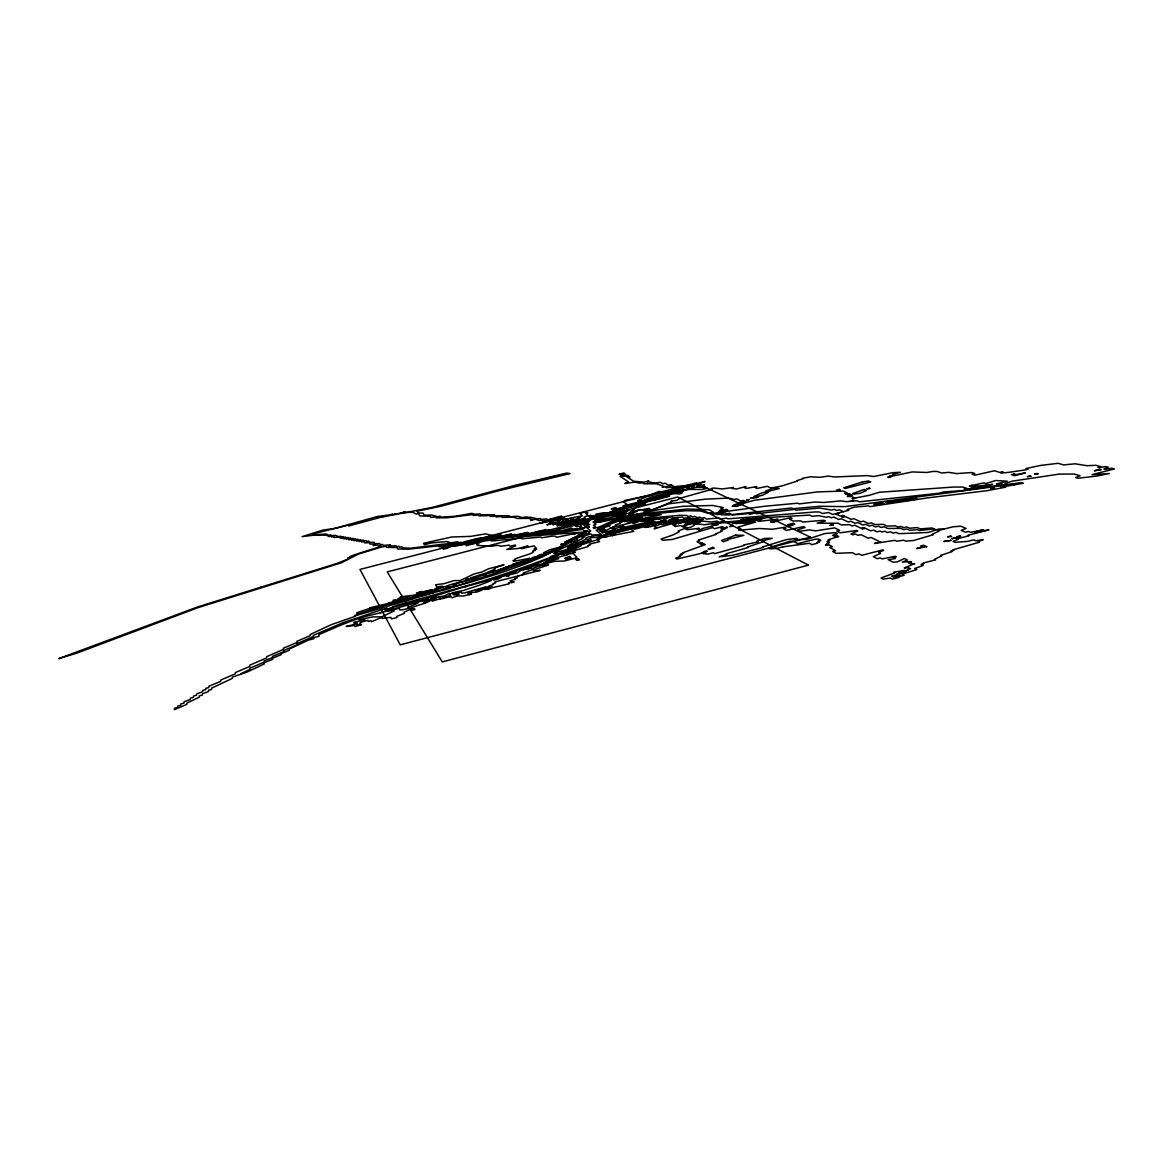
<?xml version="1.0" encoding="UTF-8"?>
<svg xmlns="http://www.w3.org/2000/svg" width="1173" height="1173" viewBox="0 0 1173 1173"><rect width="100%" height="100%" fill="white"/><g stroke="black" fill="none" stroke-linecap="round" stroke-linejoin="round"><path stroke-width="1.5" d="M880.263 541.985L874.384 543.495L894.867 540.328L896.788 541.252L903.665 540.196L905.615 541.12L913.532 540.518L933.283 534.697L932.256 534.243L939.074 531.076L938.048 530.621L952.755 526.838L960.731 526.193L966.053 528.422L961.186 530.401L965.482 532.205L968.473 531.442L970.643 532.351L983.736 529.712L974.748 532.029L975.848 532.483L988.971 529.844L967.916 535.284L969.015 535.738L956.948 538.862L958.018 539.331L953.048 541.369L955.203 542.322L967.622 541.398L973.722 539.829L975.951 540.782L983.194 539.683L978.209 541.735L979.338 542.219L952.769 549.873L953.854 550.372L950.775 551.178L951.86 551.677L940.57 555.386L941.655 555.899L934.47 559.33L935.555 559.858L923.063 563.099L924.119 563.612L920.996 564.433L923.122 565.489L914.749 568.465L916.861 569.535L902.096 574.184L904.192 575.283L897.829 576.925L898.87 577.483L892.492 579.139L890.439 578.025L883.064 579.11L881.055 578.01L894.808 572.82L893.782 572.277L904.251 570.371L906.333 571.456L896.861 573.905L899.97 575.547L893.621 577.204L891.568 576.09L901.055 573.641L898.987 572.541L908.445 570.093L907.403 569.565L910.541 568.744L908.459 567.673L904.28 567.952L914.705 563.656L910.541 563.949L908.474 562.908L911.582 562.102L910.556 561.588L902.301 562.146L907.462 560.034L904.412 558.509L897.198 561.926L893.108 562.204L888.152 559.653L895.263 558.583L893.269 557.571L896.319 556.779L895.336 556.281L882.169 558.92L880.234 557.923L877.199 558.715L873.372 556.72L880.512 553.392L878.606 552.424L883.65 550.401L882.697 549.917L861.744 555.313L858.988 553.861L856.011 554.624L852.375 552.688L836.129 553.348L832.669 551.442L835.601 550.694L829.604 547.424L832.507 546.677L829.12 544.859L825.396 545.137L828.285 544.404L826.613 543.495L829.487 542.747L826.98 541.413L829.839 540.68L828.167 539.785L838.724 536.428L835.044 536.721L834.208 536.281L837.053 535.548L832.537 535.416L837.361 533.524L835.704 532.674L824.795 533.554L806.687 539.463L794.356 539.448L797.156 538.73L796.394 538.304L786.467 539.595L762.729 546.926L763.462 547.366L732.465 555.313L719.166 556.823L726.937 554.213L726.263 553.759L747.963 547.586L747.26 547.131L762.553 541.985L761.834 541.559L764.605 540.841L763.902 540.416L772.201 538.29L764.517 538.422L756.937 540.973L758.359 541.838L743.799 544.946L744.488 545.386L714.562 553.656L713.272 552.762L707.715 554.184L703.023 553.553L705.794 552.835L703.903 551.515L706.659 550.811L707.29 551.251L701.762 552.659L702.392 553.099L676.865 559.037L675.677 558.128L680.604 556.266L679.416 555.372L682.158 554.668L680.97 553.788L683.712 553.084L683.126 552.644L705.222 544.639L703.991 543.803L701.278 544.492L700.046 543.642L702.759 542.952L699.445 543.216L697.011 541.545L699.695 540.856L698.492 540.035L715.97 534.448L715.339 534.038L722.069 531.208L720.809 530.401L725.471 528.656L723.58 527.483L720.325 527.762L722.949 527.102L722.333 526.706L714.445 528.715L712.612 527.542L672.305 539.448L662.745 540.254L661.103 539.037L673.097 534.903L679.24 531.736L678.111 530.958L687.334 527.557L682.51 526.692L685.076 526.032L683.962 525.284L691.645 523.319L687.701 520.724L678.082 523.686L680.619 523.041L678.434 521.56L673.361 522.85M933.987 528.847L919.309 530.533L917.345 529.653L909.588 530.269L906.714 528.964L903.811 529.712L900.967 528.407L887.697 528.466L884.046 526.75L881.187 527.483L878.489 526.222L875.659 526.941L872.096 525.269L869.281 525.988L865.777 524.316L862.961 525.035L857.815 522.557L855.029 523.275L850.806 521.237L848.05 521.956L841.452 518.745L838.71 519.448L833.871 517.073L831.158 517.777L828.783 516.604L826.071 517.293L818.71 515.665L811.819 516.267L809.546 515.108L766.981 517.528L756.468 520.211L753.125 518.319L737.436 522.308L739.371 523.466L747.245 521.457L743.33 519.184L740.735 519.844L745.28 522.513L751.204 521.545L752.523 522.322M426.107 601.075L428.805 600.385M846.056 494.097L849.428 493.789L846.833 494.449M483.833 588.582L491.927 586.515L480.519 588.318L464.655 592.908L461.678 593.113L461.092 592.16L453.027 594.212L452.206 592.776L463.203 590.518L478.643 585.503L490.988 580.723L490.021 579.359L516.794 573.084L520.988 570.401L531.501 567.732L520.269 569.521M489.552 587.673L476.062 591.119L475.446 590.166L481.15 589.271L481.78 590.224L476.678 592.086L467.66 592.702L468.863 594.638L471.575 593.949L463.423 596.016L457.133 595.943L452.001 597.805L451.444 596.837L448.467 597.028L440.359 599.095L439.054 596.676M753.169 520.504L763.682 517.821L749.87 520.783L746.6 518.891L738.755 520.885L725.808 522.029L724.562 521.267L719.372 522.586L716.938 521.091L711.161 522.029L702.48 521.091L697.349 522.396M751.864 521.941L754.503 521.267L749.855 518.598L736.791 521.926L716.776 523.246L714.181 523.92L715.999 525.064L718.609 524.39L712.788 525.343M720.075 512L718.888 511.281L726.454 509.361L727.656 510.064L725.134 510.71L726.351 511.413L765.133 506.193L797.669 503.202L799.092 503.906L814.956 502.029L823.901 502.469L840.821 500.915L846.598 501.677L856.92 500.739L859.354 501.824L938.576 493.29L943.986 491.912L963.356 490.578L973.238 487.44L988.165 486.062L987.138 485.71L992.593 484.317L978.678 486.047L976.684 485.343L971.259 486.736L972.256 487.088L974.968 486.399L971.992 485.343L969.294 486.033L983.795 482.924L985.804 483.613L995.613 480.505L1007.24 481.179L996.346 483.98L998.399 484.684L1001.141 483.98L1004.264 485.036L1021.184 482.572L1023.34 483.276L1000.862 487.162L1003.619 486.458L1005.716 487.162L987.094 490.681L927.814 497.851L870.146 506.619L868.46 505.871L854.399 507.132L847.155 509.551L848.783 510.314L832.61 514.448L828.666 512.528L822.537 513.525L819.458 512.014L815.279 511.941L727.876 518.833L726.644 518.085L720.882 519.023L719.049 517.923L706.425 519.053L704.093 517.586L701.542 518.231L699.812 517.146L697.29 517.777L695.017 516.34L692.495 516.985L690.809 515.9L688.302 516.545L686.645 515.46L679.46 515.314L652.423 517.806L654.431 519.214L659.915 518.319M771.248 522.029L790.602 517.66L792.054 518.437L789.385 519.111L793.021 521.061L800.631 520.856L802.889 522.044L823.783 520.255L825.367 521.047L817.17 523.143L838.094 523.261L841.393 524.903L849.457 524.698L851.994 525.944L854.794 525.225L860.806 528.158L864.501 527.85L861.686 528.583L862.551 529.008L865.381 528.275L870.689 530.841L873.548 530.108L877.155 531.838L880.029 531.105L881.847 531.97L884.721 531.237L887.492 532.542L890.38 531.809L893.196 533.129L896.084 532.381L898.929 533.7L928.21 532.454L938.943 528.979L943.928 529.111M853.475 501.062L850.029 501.37M788.608 525.108L785.91 525.797L787.362 526.589L792.787 525.211L792.054 524.815M966.816 488.481L964.103 489.17L967.813 488.833M1003.223 484.684L969.778 489.552L962.901 487.074L953.664 487.044L879.149 492.264L869.472 495.285L852.111 498.598L852.903 498.95L855.528 498.29L851.539 496.531L847.361 496.487L852.566 495.167L850.205 494.126L847.61 494.786L844.501 493.422L847.082 492.763L843.226 491.062L817.185 491.927L754.107 500.328L737.201 505.123L738.433 505.812L735.911 506.457L733.462 505.079L740.354 502.821M587.277 522.615L580.034 524.448L582.849 524.184L582.043 523.495M585.268 523.583L587.688 522.967M594.946 521.135L604.594 518.686L603.303 517.66L600.473 517.923M619.065 515.035L616.661 515.636L619.344 517.704L634.373 514.361L635.781 515.402L640.649 514.155L642.1 515.196M554.169 531.912L559.022 530.68L560.151 531.765M585.679 523.935L588.098 523.319M597.775 520.871L592.937 522.102L621.925 514.756L623.288 515.783L616.47 517.967M559.389 531.032L552.102 532.879L550.254 531.076L547.85 531.692M586.089 524.287L583.67 524.903L586.544 527.395M596.207 522.19L603.039 519.991M617.995 516.663L625.253 514.83L623.889 513.818L626.294 513.202L624.93 512.19L628.816 510.314L625.194 507.674L644.153 502.88M645.047 510.284L647.951 510.006L645.531 510.622M565.415 530.9L572.717 529.038L573.92 530.123L588.567 526.413M587.321 525.343L589.755 524.727L585.65 521.223L566.016 525.739L562.849 525.651L564.873 524.683L556.926 525.797L558.949 524.844L556.735 522.777L546.882 524.83L551.266 523.29M618.889 517.352L611.617 519.199L610.737 518.51L594.198 523.143L595.899 524.566L593.45 525.181L595.576 526.97L593.127 527.601L593.978 528.319L598.89 527.073L613.391 520.592L633.816 516.355M629.051 515.255L631.485 514.639L632.877 515.665M650.854 509.727L644.08 511.912L646.015 510.959L641.206 509.888L648.918 508.393L651.352 510.064L668.669 503.847L705.413 499.155L728.228 498.1L734.269 499.463L736.732 498.833L740.383 500.842L743.491 500.548L740.999 501.179L742.23 501.853M573.524 529.771L588.993 526.78M585.723 526.677L588.157 526.061M629.974 515.944L637.276 514.097L639.652 515.812L651.865 512.718L686.997 509.038L709.166 509.756L713.829 512.572L707.612 513.144L700.53 510.959L686.146 510.695L644.534 514.58M629.872 518.29L634.769 517.058L637.144 518.803L635.165 519.786M636.191 518.099L641.103 516.853L642.555 517.909L630.238 521.032L635.092 522.19L632.614 522.821L633.567 523.539L638.053 521.926L635.649 520.138L661.293 514.595L643.068 515.885L621.001 521.472L621.925 522.19L619.461 522.806L620.385 523.525L615.444 524.786L616.353 525.504L612.306 527.483M607.145 525.929L610.063 525.665L596.119 530.152L601.368 534.639L592.101 535.02L590.811 533.891L583.758 536.164L584.594 536.926L582.101 537.557L582.937 538.334L555.313 551.809L556.486 553.04L553.539 553.275L568.494 548.979L570.635 547.923L568.993 546.325L573.67 544.639L586.339 541.427L587.204 542.205L577.878 545.577M636.675 518.451L631.748 519.698L629.402 517.938L612.291 522.278L605.825 524.844L607.599 526.296M585.371 531.926L578.773 534.551L577.145 533.055L556.618 537.307L555.474 536.193L552.263 536.076L541.735 537.806L541.017 537.073L521.545 538.788L520.871 538.055L493.936 540.841L490.944 540.709L493.041 539.741L492.161 538.642L489.771 539.243M601.94 529.639L604.418 529.008M634.124 521.472L646.484 518.349L647.965 519.404L652.921 518.158M577.527 536.296L575.034 536.926L576.266 538.07L568.773 539.976L571.192 542.293L566.163 543.568M599.902 530.636L604.872 529.375L601.5 529.258L602.819 530.372L600.341 531.002M634.608 521.838L609.828 528.114L613.215 528.217L616.895 531.193L619.403 530.548L618.464 529.8L608.904 532.718M637.086 521.208L639.564 520.577L641.015 521.648L645.487 520.035L644.505 519.331M642.027 519.947L649.446 518.07L652.95 520.563L643.992 521.384L646.484 520.753L648.464 522.19L627.526 526.53L620.972 529.17M610.283 528.48L601.661 532.117M640.047 520.929L642.525 520.313L641.543 519.595M644.989 519.683L649.945 518.422M653.42 518.51L655.898 517.88L657.936 519.302L665.414 517.41L666.982 518.481L664.475 519.111M614.124 528.95L623.625 526.061L625.033 527.161L620.048 528.422L621.91 529.917L626.925 528.642L625.971 527.894L636.47 525.724M602.101 532.498L610.048 530.958L611.412 532.087M614.593 529.331L612.086 529.961L613.919 531.442M565.357 542.791L567.879 542.146L566.662 540.988L574.169 539.081L572.952 537.938L582.497 535.035L581.251 533.92M610.503 531.34L613.01 530.709M665.927 517.762L660.428 518.671M563.641 544.199L560.723 544.448L573.304 541.266L577.497 539.213L576.676 538.451L589.535 532.777L588.274 531.662L590.737 531.032L586.955 527.762L589.403 527.132L584.858 523.231M621.441 529.536L606.397 533.363L605.048 532.234L602.541 532.865L597.731 528.788L617.643 521.384L627.423 518.906L628.361 519.61M646.47 523.187L648.977 522.557L650.487 523.657L666.044 520.196L658.522 522.102M666.455 518.129L671.44 516.853L673.038 517.923L682.173 517.102L683.815 518.173L689.959 517.616L692.217 519.067M566.559 543.949L561.515 545.24L563.113 546.823L560.577 547.454M646.968 523.554L639.461 525.46L638.479 524.727L641.47 524.463M649.475 522.923L654.475 521.648L656.015 522.747L661.029 521.472L665.634 522.293L680.413 520.548L684.05 520.636L687.393 522.85L685.399 523.876L698.756 521.003L700.486 522.117L697.92 522.762M561.911 545.636L566.97 544.345L564.565 542.014L572.087 540.108L570.87 538.95L578.348 537.058L577.116 535.929L586.632 533.041L584.96 531.56M562.703 546.427L550.034 549.638L543.554 552.776L545.841 555.24C515.064 565.87 484.992 576.94 452.118 587.394M630.883 529.126L610.722 534.228L612.57 535.768M648.977 525.02L678.229 519.096L676.616 518.011L669.079 519.918L671.586 519.287L673.727 520.739L691.645 518.701M588.875 540.782L591.412 540.137L583.802 542.058M576.617 544.389L581.691 543.099L580.855 542.322L578.318 542.952L579.579 544.14L574.491 545.43L575.327 546.222L567.263 547.762L585.092 543.246L584.227 542.454L589.301 541.164L587.585 539.609L591.764 537.571L598.113 537.439L627.408 529.008M607.042 536.662L598.553 537.821L599.887 538.979L573.186 547.278L574.447 548.48L564.184 551.075L565.826 552.718L563.656 553.788M612.101 535.387L614.637 534.741L613.244 533.598M544.316 553.597L554.521 551.002L553.348 549.8L560.973 547.864L559.785 546.662L564.843 545.386L563.245 543.817M661.117 523.935L654.563 526.604L656.645 528.114L654.094 528.759L671.367 523.862L667.217 523.393L662.159 524.683L659.549 522.835L651.997 524.756L656.059 525.225L648.478 527.146L645.458 527.41L643.948 526.296M542.131 554.653L552.351 552.058L551.193 550.841L558.832 548.905L557.644 547.703M734.679 505.768L732.172 506.399L735.295 506.106M737.817 505.475L742.832 504.199L739.093 504.141L740.324 504.83M667.76 523.759L675.355 521.838L676.982 522.938L672.437 524.61L676.073 524.698L673.522 525.357L675.164 526.486L680.839 525.548L681.953 526.31L696.777 522.029M574.022 548.07L566.339 550.02L567.981 551.647L551.134 557.483M678.976 521.926L673.903 523.217L672.276 522.117L663.639 523.305L662.598 522.572M719.474 511.633L721.996 511.003L720.207 509.932L722.729 509.302L720.94 508.246L723.448 507.616L712.598 505.446L682.701 506.325L657.686 509.859L599.476 522.278L595.254 518.789L609.652 515.152L606.632 512.806L603.406 512.733L595.869 514.199L597.116 515.211L589.975 517.014L585.532 513.334L587.893 512.748L583.949 512.014L580.049 513.862L582.409 515.856L569.814 518.173L571.339 519.522L574.11 519.258L571.735 519.859L572.893 520.885L575.269 520.284M564.594 551.486L550.342 556.647L551.53 557.908M679.519 522.293L686.835 522.484M689.68 519.712L694.753 518.422L696.454 519.522L694.475 520.533L703.287 519.331L700.736 519.976L698.434 518.51L693.346 519.8L689.108 519.346M570.151 550.592L562.835 552.967M715.603 513.642L713.067 514.287L711.307 513.202M723.198 511.707L725.735 511.061M573.142 550.342L570.562 551.002L568.905 549.375M683.17 522.396L688.258 521.091M688.815 521.472L695.046 520.915L698.507 523.143L693.36 524.448L694.519 525.211L690.501 527.278L685.325 528.598L687.026 529.756L699.167 528.275L697.158 529.316L701.542 529.829L698.917 530.489L702.964 528.378L713.404 525.724L712.187 524.961L714.782 524.302M574.814 551.984L572.233 552.644L576.925 557.248L574.726 558.333L564.213 561.017L554.712 561.295L541.618 564.624L542.395 565.489C553.773 561.691 533.627 567.703 532.249 568.612L532.997 569.491L523.158 573.069L523.891 573.978L521.604 575.107M572.659 553.055L575.239 552.395L573.978 551.163M573.069 553.465L567.058 553.964L567.893 554.785L554.917 558.084L558.715 558.685L545.68 562.014M546.075 562.439L543.466 563.099L544.228 563.964M449.215 587.6L441.547 590.078M546.457 562.864L517.645 570.195L515.724 571.75L500.27 576.207L501.267 577.571L498.628 578.245M369.847 608.318L356.812 612.717L357.413 614.725L354.73 615.414L355.023 616.426L331.211 624.696L310.185 634.52L310.361 635.605L296.857 641.338L297.018 642.452L283.309 648.273L283.426 649.417L266.726 656.645L266.799 657.833L249.79 665.194L249.82 666.411L235.406 672.554L235.392 673.801L220.759 680.061L220.7 681.337L208.838 686.293L208.735 687.598L205.788 688.346L205.686 689.665L202.724 690.428L202.606 691.747L196.595 693.947L196.478 695.296L193.486 696.058L193.34 697.407L190.349 698.17L190.202 699.533L184.102 701.762L183.941 703.155L180.921 703.917L180.745 705.31L177.71 706.087L177.519 707.495L174.484 708.272L174.293 709.68L186.727 704.46L186.888 703.067L199.219 697.231L199.337 695.868L202.343 695.105L202.445 693.756L208.471 691.557L208.559 690.223L211.536 689.46L211.609 688.155L232.415 678.331L232.445 677.07L247.019 672.085L264.248 663.947L264.189 662.745L272.708 659.343L272.62 658.156L281.051 654.783L280.948 653.61L289.32 650.282L289.188 649.138L308.235 640.165L313.807 638.742L313.616 637.643L310.83 638.347L319.159 636.235L318.851 634.593C335.786 627.496 353 619.08 372.046 614.843L393.703 609.315L399.319 608.45L399.949 609.96L402.882 609.769L408.321 608.376L407.881 607.379L418.013 603.127L417.324 601.661L428.306 599.403L429.303 601.368L423.893 602.746L431.752 600.18L432.251 601.163L450.623 595.385L449.523 593.45L444.699 595.781L436.371 597.35M438.893 590.752L446.561 588.274M449.479 588.069C484.42 578.612 517.161 568.187 543.656 556.295L542.894 555.474L548.011 554.169L546.867 552.952M500.93 577.116L461.473 587.702L422.456 599.799L390.213 608.01L387.72 609.198L388.102 610.195M357.266 614.212L386.005 604.74M354.876 615.913L433.849 592.57M725.178 521.648L704.606 524.756L695.926 523.803M449.802 593.934L452.485 593.259M428.556 599.887L431.253 599.212M680.34 486.428L682.657 485.842L685.179 487.323L689.827 486.15L694.24 486.751L690.604 488.525L657.789 496.809L659.725 498.07M683.155 486.135L691.132 484.977L684.167 486.722M546.061 521.164L539.345 523.275L549.463 521.574M685.985 485.842L681.352 487.015L679.841 486.135L674.24 486.707L672.276 485.534L669.49 485.813L671.792 485.241L670.809 484.654L668.522 485.226L665.179 483.217L662.906 483.789L660.56 482.352L655.12 482.924L646.997 481.81L648.786 480.959L644.314 482.088L633.713 481.267L627.804 477.44L629.989 476.898L627.394 477.176L629.153 476.37L626.573 476.649L625.752 476.106L627.922 475.564L622.892 474.273L625.048 473.731L623.831 472.939C610.986 476.429 628.831 471.986 620.326 474.552L622.35 475.857L620.18 476.399L628.435 481.824L624.857 483.496L635.004 482.088L639.842 483.217L642.086 482.646L643.86 483.775L656.499 483.789L663.947 486.384L662.129 487.264L667.202 486.399L668.17 486.986L665.868 487.557L675.223 487.294L677.202 488.481M466.165 541.75L456.444 543.773L455.945 543.04L458.306 542.454L457.807 541.721L447.895 543.378L450.007 542.425L446.708 541.574L431.341 542.952L424.362 544.712L423.526 543.29L451.796 536.985L470.622 536.384L485.49 533.891L492.484 535.533C478.305 538.92 513.701 531.384 495.739 536.002L501.692 536.237L511.223 533.832L511.853 534.551L502 536.604M679.534 487.895L671.235 490.842L672.716 491.751M445.066 547.498L459.816 544.639L460.329 545.372L472.25 542.366L473.056 543.466L477.836 542.263M663.757 492.308L647.452 496.414L637.628 500.622L640.883 500.651L643.215 502.235M680.032 488.203L682.349 487.616L683.874 488.511L669.886 492.044M684.68 487.03L686.997 486.443M664.241 492.601L668.903 491.428L670.384 492.337M680.531 488.496L682.862 487.909M549.829 521.912L552.19 521.325L554.726 523.715L559.477 522.513M563.964 518.349L561.603 518.95L559.77 517.264L562.116 516.677L561.368 516.017L547.703 519.888L546.647 518.891L541.281 519.404L540.254 518.407L537.938 518.994L530.328 517.19C525.489 518.041 529.785 515.929 522.146 517.63L517.997 516.267L509.962 516.692L509.067 515.739L495.211 515.709L494.376 514.771L480.827 514.756L480.05 513.818L475.124 514.317L471.678 513.334L455.608 516.267L440.755 517.088L440.11 516.164L437.94 516.707L431.781 515.064L424.377 515.182L423.042 513.1L418.057 512.982L416.958 511.223L440.681 506.296L498.657 490.769L570.034 473.569L566.618 473.086L516.296 485.021L431.664 507.542L379.847 517.513L348.645 525.988L348.322 525.079L350.419 524.551L312.634 533.994L312.854 534.947L326.123 533.964L328.792 535.328L330.918 534.8L331.211 535.753L335.683 535.313L338.44 536.706L340.61 536.164L340.918 537.146L343.088 536.604L343.41 537.571L345.58 537.029L345.918 538.011L348.088 537.469L348.44 538.451L350.61 537.894L350.962 538.891L353.161 538.334L353.513 539.331L355.712 538.788L356.079 539.785L358.293 539.228L358.659 540.225L360.873 539.683L361.269 540.68L363.483 540.123L363.879 541.134L366.093 540.577L366.504 541.589L368.733 541.032L369.304 542.395L374.202 542.293L374.803 543.671L379.759 543.583L380.375 544.976L382.647 544.404L383.116 545.46L390.448 544.8L388.498 546.075L396.049 545.768L396.577 546.838L398.879 546.251L399.406 547.322L401.723 546.75L402.266 547.82L410.374 548.246L442.954 544.199L453.335 543.275L453.819 544.008L460.916 542.219L461.693 543.304L488.613 537.806L491.868 538.29L506.765 535.387L507.704 536.472L525.445 533.319L526.442 534.404L529.199 534.155L545.68 529.536L546.398 530.255C551.031 530.108 549.961 530.225 542.644 532.542L541.574 531.472L538.466 531.354L531.252 533.187L528.51 533.436L527.498 532.351L515.519 535.387L514.566 534.302L505.006 536.721L504.082 535.636M681.044 488.789L676.381 489.977L677.378 490.578M688.023 487.03L696.806 484.39L698.903 485.578M550.181 522.264L552.542 521.662M496.032 536.369L477.734 538.392L465.916 541.383L466.429 542.102M552.908 522L550.548 522.601L548.759 520.9L546.413 521.501L545.357 520.489L543.011 521.076L541.97 520.064L539.639 520.651L535.284 519.243L530.636 520.416L532.63 519.492L528.671 518.422L517.249 518.451L513.129 517.088L502.279 517.44L501.414 516.487L496.326 516.985L495.49 516.032L490.446 516.516L489.625 515.577L479.127 515.929L478.349 514.991L473.423 515.49L472.675 514.551L446.414 517.836L436.195 517.865L435.564 516.956L430.828 517.425L430.036 516.208L419.905 515.944L418.424 513.569L416.298 514.097L412.749 512.278L403.321 512.63L405.257 511.824L394.788 514.434L396.885 513.906L377.061 516.575L335.742 528.217L322.795 530.137L302.106 536.633L315.112 535.035L326.475 535.225L329.158 536.604L331.299 536.076L331.592 537.043L333.733 536.501L334.026 537.469L338.542 537.029L341.343 538.451L343.513 537.894L343.85 538.891L346.02 538.334L346.358 539.331L348.542 538.774L348.894 539.771L351.079 539.213L351.445 540.21L353.645 539.668L354.011 540.665L356.211 540.108L356.577 541.12L358.791 540.562L359.173 541.574L361.401 541.017L361.783 542.029L364.011 541.471L364.554 542.835L369.436 542.747L370.008 544.111L374.949 544.023L373.131 545.636L377.809 544.844L378.263 545.9L380.844 546.031C379.451 547.483 358.733 552.864 349.759 556.618L350.009 557.351L347.707 557.937L348.058 559.052L336.915 563.465L197.68 606.925L58.65 658.669L76.919 653.097L197.577 607.805L341.68 562.673L358.835 553.935L381.313 547.087L386.034 546.295L386.533 547.366L396.929 547.556L397.632 548.993L408.233 549.199L443.658 545.298L444.362 546.398L454.567 545.108L455.315 546.207L467.221 543.202L468.276 544.683L466.15 545.65L490.065 539.609M564.712 519.023L567.835 519.096M468.012 544.301L475.446 542.864M482.338 540.694L489.478 538.891L490.358 539.976M570.195 518.51L563.099 520.299L561.984 519.287L556.53 519.8L552.38 518.715M697.099 486.458L704.636 484.992L630.942 504.903M553.993 523.026L550.899 522.938L558.729 521.838L561.72 524.595L568.89 522.777M646.044 499.786L643.698 500.372L644.637 501.003M492.455 539.008L532.293 534.272L532.982 534.991L558.48 533.114L582.482 529.36L584.535 531.178L587.424 530.929L582.482 532.175L525.387 536.457L524.712 535.738L495.138 538.774L487.968 540.577L484.713 540.093M557.468 523.466L552.703 524.668L565.357 522.352L567.263 524.082L580.034 521.75L581.647 523.143M559.844 522.865L565.738 522.689M616.763 508.481L612.027 509.683L611.177 509.023L615.458 507.513L617.203 508.818L655.018 499.258M635.663 503.716L638.024 503.114L637.1 502.469L676.557 492.074M557.835 523.803L560.225 523.202M588.743 516.003L591.119 515.402L585.972 516.267L583.993 517.205L585.21 518.217L580.43 519.419L579.242 518.407L569.741 520.797L566.603 520.724L563.216 517.674L558.524 518.862L557.058 517.528M657.379 498.657L669.651 496.003L658.346 499.302L656.895 498.349L654.534 498.95L655.971 499.889L653.61 500.49L652.173 499.537L639.915 502.205M517.601 534.419L510.416 536.237L509.463 535.152M574.887 519.947L577.263 519.346L578.846 520.709L586.412 519.243L623.713 508.921M589.154 516.34L594.315 515.475L595.972 516.824M612.893 510.343L657.862 498.98M566.119 523.041L568.509 522.44L570.43 524.17L568.04 524.786L568.802 525.489L566.779 526.442L557.512 529.243L558.641 530.313L548.935 532.777L547.483 531.325M575.664 520.621L578.054 520.02M613.772 511.003L642.247 503.804L640.854 502.836M528.173 533.07L520.651 534.536M583.216 519.155L576.06 520.973L574.491 519.595M595.151 516.149L590.386 517.352L602.292 514.346L604.418 516.032L584.828 520.533L582.82 518.818M626.089 508.32L633.215 506.531L631.851 505.548M526.105 534.038L523.701 534.639L522.718 533.568M566.882 523.73L571.662 522.528L573.626 524.272L576.031 523.657M602.717 514.683L611.822 511.927M581.632 520.445L584.022 519.844M619.843 510.798L625.971 510.578L620.737 511.457L621.631 512.132C642.144 507.542 594.579 519.14 617.731 514.009L616.837 513.334L622.98 513.129L618.626 514.698L619.52 515.372M608.787 514.478L599.212 516.897L600.048 517.586M611.177 513.877L613.567 513.275L612.687 512.601M615.957 512.66L617.907 511.721M580.43 522.088L583.245 521.838M606.822 515.416L616.397 512.997L614.637 511.663L624.168 509.258L623.274 508.598M595.664 519.14L608.113 516.443L606.397 515.079M607.687 516.105L616.206 515.299L614.447 513.95L612.042 514.551L609.872 512.865M596.089 519.478L598.494 518.877M1014 485.05L1011.874 484.332L845.015 506.633L819.81 506.281L792.992 508.701L791.57 507.982L728.697 514.947L721.146 514.786L718.741 513.349L723.814 512.058L722.597 511.355L715.017 513.275L717.392 514.712L725.017 512.777L726.849 513.862L729.401 513.202L732.495 515.02L748.535 513.569L749.826 514.302L755.001 512.997L756.306 513.73L794.414 509.434L795.851 510.167L819.443 508.056L831.672 510.035L834.34 509.361L836.716 510.475L839.384 509.8L843.387 511.692M1007.006 484.332L1004.909 483.628L1012.064 481.179L1059.131 474.112L1074.263 474.039L1080.084 475.769L1075.685 477.543L1078.031 478.247L1096.814 476.062L1109.277 473.525L1092.019 474.669L1114.35 468.921L1111.901 468.247L1105.127 469.332L1103.925 468.995L1108.265 467.235L1105.86 466.575L1099.145 467.66L1097.943 467.323L1100.699 466.619L1095.963 465.285L1086.99 465.71L1075.084 463.804L1063.618 464.919L1058.09 463.32L1040.392 465.461L1025.979 468.555L1028.091 469.2L1025.407 469.889L1008.927 472.323L1001.551 473.027L1000.54 472.704L1003.208 472.015L999.528 472.382L994.528 470.754L975.056 475.153L972.153 474.171L974.792 473.496L971.904 472.528L956.728 473.599L948.59 472.338L941.596 473.027L937.11 471.443L932.77 471.473L926.773 472.47L912.227 471.927L887.726 477.103L888.548 477.426L891.084 476.781L889.442 476.15L894.515 474.86L892.873 474.229L900.439 472.308L892.932 472.66L873.724 476.517L867.287 475.608L834.443 476.971L828.373 476.077L819.619 477.338L810.587 476.751L802.611 478.305L803.285 478.599L796.658 480.754L797.332 481.062L781.555 486.018L773.564 487.572L770.47 487.88L767.289 486.311L756.937 488.452L755.089 487.513L756.893 486.59L745.999 488.423L744.195 487.484L745.999 486.575L736.38 489.009L731.644 488.364L733.462 487.455L722.172 488.95L713.507 488.012L711.131 488.598L712.246 489.214L679.988 498.276L676.748 500.446L670.941 501.003L671.953 501.648L653.772 509.449M936.01 529.727L931.978 527.967L920.248 528.906L917.315 527.601L909.603 528.217L906.729 526.926L903.84 527.659L901.011 526.384L898.151 527.117L895.351 525.841L886.891 526.032L883.254 524.346L874.911 524.536L871.378 522.879L868.577 523.598L863.372 521.135L860.586 521.853L853.812 518.627L851.055 519.331L845.278 516.56L842.551 517.249L841.73 516.868L844.457 516.164L842.83 515.387L840.117 516.076L836.1 514.141L838.798 513.451L838.006 513.07M881.202 542.439L871.07 537.454L868.167 538.187L861.041 534.653L858.167 535.387L855.542 534.067L852.698 534.8L850.968 533.935L857.756 530.885L856.891 530.46L840.191 532.806L836.848 531.09L839.663 530.372L834.692 527.865L815.587 530.885L809.663 529.932L799.839 531.222L797.552 529.976L805.03 527.454L803.505 526.633L786.335 530.431L783.403 528.788L786.115 528.099L784.649 527.293L772.362 529.258L759.356 528.495L739.239 530.196L738.579 529.8L741.248 529.126L737.978 527.146L755.837 522.029L743.301 523.569L739.401 521.267M774.62 521.75L773.212 520.973L770.558 521.648L771.951 522.425L777.274 521.061L775.162 519.903L777.816 519.228L758.476 521.355L757.802 520.973L760.441 520.299L756.409 518.026L732.187 523.657L734.811 522.982L736.087 523.745L759.693 517.733L761.732 518.862M694.475 484.977L693.448 484.39L705.017 481.458L699.123 483.804L701.234 484.977L696.571 486.165L698.668 487.352L704.973 487.074L703.155 487.968L707.128 488.291L702.407 489.478L688.786 489.42M685.472 485.549L689.563 487.924L683.58 490.299M721.278 512.704L717.539 512.63M678.712 489.376L679.724 489.991M678.903 491.487L680.736 490.593L682.774 491.81L680.413 492.411L681.953 493.334L679.592 493.921L672.364 493.569M674.548 490.857L675.545 491.472L663.859 494.42L665.809 495.666M670.516 494.478L669.035 493.54L648.405 499.185L650.766 500.768M666.807 496.282L662.085 497.469M662.98 495.944L663.947 496.56M646.514 500.094L645.59 499.463L651.675 497.073L682.056 489.39L679.035 487.601L672.07 489.361L674.05 490.563L664.724 492.909L659.035 491.384L649.314 495.519L624.696 500.46L625.576 501.091L623.244 501.677L627.232 504.537L622.966 506.047L639.461 501.883M648.405 501.37L646.044 501.971M643.684 502.557L645.561 503.847L634.608 507.513L635.531 508.158L633.141 508.774L634.52 509.771L630.194 511.311L633.977 511.707L640.737 509.551L635.927 510.768L636.866 511.443L632.496 512.997L633.435 513.686L628.596 514.903L631.382 516.97L648.449 512.66L647.467 511.971M635.209 503.393L636.587 504.361M646.499 511.296L649.901 511.355L645.033 512.586L646.499 513.613L636.265 515.739M660.516 521.105L665.003 519.478L662.408 517.689L644.974 522.102L647.467 523.92L652.994 523.011M632.394 503.672L633.303 504.302L624.3 507.015M654.519 524.111L653.493 523.378L637.438 526.472M626.661 506.428L627.57 507.073M640.091 518.539L637.687 516.78L622.995 520.504L624.373 521.56L632.702 520.401M631.015 514.287L629.622 513.275L631.573 512.322L619.96 515.709L620.869 516.399M644.461 524.199L624.417 529.272M620.004 508.539L609.447 512.528M620.898 509.199L621.778 509.859M632.32 517.674L633.259 518.378M617.643 509.141L620.297 511.12L594.007 517.762L594.828 518.451L588.04 520.621L589.286 521.662L543.363 533.275L537.821 533.774L536.413 532.322M641.44 526.941L633.391 528.48L634.373 529.228L649.49 525.387L647.98 524.287L644.959 524.551L599.74 536.032L595.913 535.533L587.952 537.058L585.87 538.07L586.72 538.847L580.43 541.926L575.371 543.202L579.139 546.779L572.717 549.946L573.553 550.753L568.406 552.058L569.228 552.894L561.075 554.448L588.553 546.427L587.688 545.621L590.254 544.976L589.374 544.184L599.594 541.589L596.91 539.243L601.529 537.571L633.787 531.384L630.4 528.744L635.913 527.85M614.403 509.082L612.467 510.006L614.197 511.325L604.682 513.745L605.532 514.404M629.183 522.733L626.705 523.349M597.658 518.187L599.344 519.566L594.52 520.783L596.632 522.528M592.35 516.413L593.582 517.425M581.236 520.108L582.028 520.797L574.066 521.926L561.471 521.574L560.357 520.548L557.996 521.149L556.896 520.138L554.536 520.724L550.034 519.302M584.462 522.879L574.008 524.61L576.427 524.008L575.635 523.305M584.095 528.011L579.623 526.838L581.647 525.871L576.398 526.736L575.195 525.68L577.615 525.064L576.823 524.36M576.368 529.507L575.562 528.788L565.797 531.252L565.034 530.533M570.283 529.653L572.321 528.686L571.544 527.967L554.902 532.63L553.421 531.178L546.149 533.026L544.697 531.574L531.604 533.539M568.245 530.636L567.468 529.917L557.718 532.381L556.97 531.648M580.005 544.536L581.28 545.724L571.471 548.729M555.885 549.155L556.676 549.946L549.037 551.896L550.196 553.113L532.263 557.659L532.997 558.495M558.084 554.682C528.114 565.518 498.745 576.867 463.834 586.559L397.882 604.975L392.706 606.822L393.307 608.318L385.213 610.385L384.832 609.374L387.339 608.201L381.958 609.564L342.34 622.966L313.22 635.443L313.411 636.543L297.165 643.581L297.326 644.71L283.543 650.575L283.661 651.733L272.488 656.381L272.576 657.554L264.086 660.942L264.145 662.129L249.864 668.243L249.878 669.475L241.198 673.566M550.899 560.679L550.108 559.829L557.908 557.849L557.102 557.014C544.609 558.612 538.906 564.14 527.762 567.087L529.243 568.846L526.237 569.066M542.513 555.064L541.75 554.243L539.199 554.888L537.395 556.369M548.29 561.339L553.905 560.445L553.113 559.594L545.298 561.574L548.436 565.034L533.378 569.931L534.14 570.826L540.21 570.357L494.962 581.881L495.636 582.805L492.953 583.494L493.613 584.418L488.569 586.265L490.211 588.626L487.513 589.315L485.886 586.94L483.203 587.629L484.478 589.535L509.126 583.817L508.422 582.878L514.155 581.969L511.472 582.658L510.05 580.796L515.402 579.433L514.698 578.509L517.366 577.82L516.648 576.911L518.95 575.782M539.947 555.709L520.489 562.19M530.431 559.154L512.762 564.14L513.451 564.99M528.217 560.225L527.498 559.389L529.697 558.319L513.627 561.383L512.938 560.547L515.49 559.902L514.815 559.081C523.847 555.342 530.724 554.404 533.348 551.882L532.63 551.09L535.152 550.445L534.433 549.653C541.471 547.967 529.184 549.902 536.222 548.231L534.052 545.885L521.252 548.641L528.026 545.973L518.085 548.495L506.853 549.448L515.753 545.782L515.094 545.02L510.167 546.266L509.199 545.122L501.223 546.207L497.543 545.313L492.381 546.163L477.382 545.46L476.546 544.345L478.951 543.744L477.558 541.897L482.616 541.061L482.044 540.328L465.358 544.536L464.581 543.436L446.253 545.064L439.157 546.853L444.831 547.131L445.3 547.879L442.925 548.48L443.394 549.213L448.159 548.011L447.675 547.278L457.191 544.873L457.69 545.606M523.07 561.53L521.193 563.025L503.437 568.055M517.909 562.835L508.276 566.31M522.894 568.861L523.613 569.741M494.244 537.689L466.957 542.835L463.804 542.337M510.871 565.65L498.584 569.799M505.695 566.97L506.369 567.835L478.408 575.972L479.009 576.852L465.652 579.726L486.531 574.418L485.915 573.538L501.501 569.579L500.842 568.714M497.953 577.336L498.95 578.7L493.642 580.049L492.997 579.139M476.106 577.072L476.707 577.966L453.394 584.418L456.018 583.758L456.576 584.667L451.576 586.471L446.033 587.35L448.673 586.676L449.743 588.538L407.295 599.33L406.87 598.377L409.524 597.702L409.084 596.749L393.41 601.265L393.014 600.297L395.653 599.638L396.254 601.075M471.165 578.846L470.578 577.952L485.607 573.098L495.021 569.169L494.376 568.304L496.634 567.219L504.023 564.829L488.598 568.758L481.78 572.013L474.024 573.993L460.153 580.606L454.112 580.591L443.951 583.685L435.623 584.77L436.869 587.043C454.362 584.022 426.473 591.5 437.368 587.966L437.881 588.89C416.811 595.576 416.518 594.696 400.33 596.866L400.741 597.805L398.102 598.479L399.113 600.884L369.671 607.834L370.008 608.816L412.837 598.465L412.397 597.497M466.224 580.635L450.505 584.638L420.345 595.473M466.781 586.339L464.127 587.028M438.13 589.359L435.491 590.034M439.157 591.221L438.643 590.298L388.292 603.098L388.674 604.066M388.292 610.693L394.319 610.84L381.665 616.866L372.75 616.881L358.967 619.843L361.841 619.667L362.164 620.708L364.906 620.004L353.806 622.276L354.114 623.318L356.856 622.628L357.164 623.684L346.167 626.485L354.715 625.444L355.023 626.499C371.958 621.866 348.968 627.526 360.228 624.036L359.906 622.98L362.486 621.749L367.97 620.356L368.307 621.397L371.064 620.708L371.401 621.749L381.855 617.379L382.222 618.42L390.858 617.365L391.474 618.933L397.002 617.526L396.577 616.485L404.392 613.347L403.967 612.306L408.996 609.901L414.45 608.508L414.905 609.52L412.178 610.224L411.034 607.687L426.84 602.541L425.872 600.576L420.242 601.456L385.594 611.382M382.882 612.071L380.184 612.775M808.461 565.137L442.28 661.909L387.237 571.896L677.686 497L808.461 565.137M810.367 537.146L400.213 644.827L359.979 569.418L696.146 482.939L810.367 537.146M926.714 546.662L916.612 548.524L922.652 546.97L920.614 546.002L923.62 545.225L926.714 546.662M950.907 540.416L943.81 541.501L950.907 540.416M782.787 546.882L777.113 548.334L769.943 548.891L768.476 547.996L789.502 541.325L793.08 541.046L797.743 543.686L814.736 539.331L818.387 539.037L820.821 540.357L817.977 541.09L819.604 541.985L816.76 542.718L817.566 543.172L811.848 544.639L809.429 543.29L782.787 546.882M1099.951 469.376L1094.409 470.798L1101.154 469.713L1099.951 469.376M950.541 536.061L947.535 536.838L951.596 536.53L950.541 536.061M959.734 535.9L956.728 536.677L958.884 537.615L951.787 538.7L960.819 536.369L959.734 535.9M434.201 599.007L431.503 599.696L431.004 598.729L436.121 596.866L436.635 597.834L434.201 599.007M864.149 489.493L852.8 493.466L854.384 494.156L860.381 493.173L866.568 490.505L864.149 489.493M869.31 488.173L866.73 488.833L870.131 488.511L869.31 488.173M456.004 594.007C447.236 596.5 465.344 592.482 456.576 594.975L456.004 594.007M726.849 527.205L721.571 528.554L727.48 527.601L726.849 527.205M732.113 525.871L729.474 526.53L732.758 526.252L732.113 525.871M735.794 535.093L721.512 540.489L723.462 541.75L728.242 539.932L727.597 539.521L743.873 535.357L735.794 535.093M793.285 523.319L787.875 524.698L789.341 525.504L794.766 524.111L793.285 523.319M878.372 502.748L873.841 504.493L884.501 503.54L881.788 504.229L880.073 503.496L882.77 502.806L878.372 502.748M888.152 501.428L885.468 502.117L891.715 501.106L894.339 502.22L897.932 501.897L905.145 499.449L907.843 500.548L910.556 499.859L908.752 499.126L911.45 498.437L914.178 499.537L916.89 498.833L915.072 498.1L904.236 500.871L901.568 499.771L897.975 500.094L887.199 502.85L888.064 503.232L890.762 502.528L888.152 501.428M713.008 547.38L708.14 549.228L714.284 548.26L713.008 547.38M1014.088 473.98L1011.405 474.654L1014.528 475.666L1025.319 472.91L1016.17 474.64L1014.088 473.98M832.581 524.683L829.81 525.387L833.387 525.079L832.581 524.683M1037.152 473.525L1034.439 474.215L1038.237 473.863L1037.152 473.525M1030.07 475.945L1027.357 476.649L1031.155 476.282L1030.07 475.945M993.282 487.851L990.54 488.555L994.323 488.203L993.282 487.851M574.271 533.319L571.808 533.935L575.078 534.052L574.271 533.319M774.209 487.88L765.676 491.018L768.242 492.308L762.743 495.167L750.324 498.32L756.556 497.719L758.418 496.751L754.034 496.399L762.025 492.909L779.268 488.54L774.209 487.88M749.092 499.61L746.6 500.255L749.092 499.61M744.738 501.223L739.738 502.484L740.969 503.173L745.969 501.897L744.738 501.223M421.371 591.515L418.746 592.174L419.201 593.113L416.342 593.318L432.368 589.77L421.825 592.453L421.371 591.515M569.565 556.457L564.756 558.216L565.591 559.066L571.251 558.157L569.565 556.457M862.522 481.956L843.754 487.777L845.278 488.437L870.747 481.956L868.372 480.989L862.522 481.956M839.413 489.39L836.862 490.05L840.176 489.728L839.413 489.39M509.214 575.547L506.56 576.222L509.214 575.547M578.216 558.524L575.591 559.184L576.896 560.474L579.535 559.814L578.216 558.524M262.415 586.779L260.069 587.79L262.415 586.779M580.43 516.794L578.069 517.381L580.43 516.794M379.568 516.926L377.471 517.454L379.568 516.926M358.791 522.454L356.695 522.982L358.791 522.454M383.879 516.179L381.797 516.692L383.879 516.179M392.383 514.375L390.301 514.903L392.383 514.375M554.521 476.458L546.222 478.525L554.521 476.458M624.93 475.578L622.76 476.121L624.93 475.578"/></g></svg>
